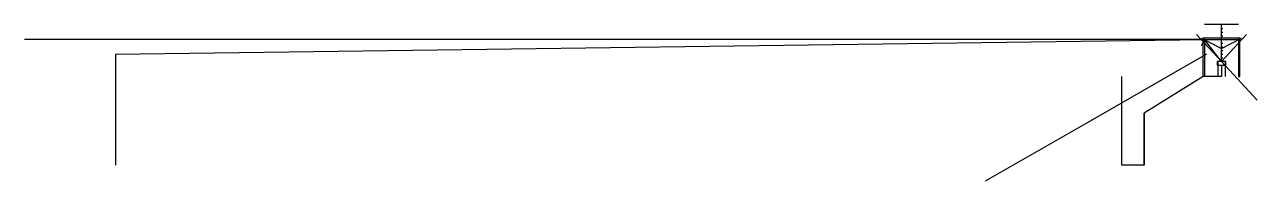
# Model space of a CAD drawing. Header units: inches. Extents: x -392 to 1279, y 747 to 959.
import ezdxf

# ---------------------------------------------------------------- set-up
doc = ezdxf.new("R2010")
doc.units = ezdxf.units.IN
doc.header["$MEASUREMENT"] = 0

msp = doc.modelspace()

# ---------------------------------------------------------------- linework, layer by layer
for p, q in [((1230.7, 909.1), (1230.7, 959.1)), ((1230.7, 954.1), (1232.7, 954.1)), ((1207.7, 939.1), (-392.3, 939.1)), ((-269.3, 919.1), (1207.7, 939.1)), ((1203.8, 931.1), (1207.7, 939.1)), ((1207.7, 939.1), (1253.7, 939.1)), ((1230.7, 909.1), (1207.7, 939.1)), ((1230.7, 949.1), (1232.7, 949.1)), ((1230.7, 944.1), (1232.7, 944.1)), ((1230.7, 939.1), (1232.7, 939.1)), ((1230.7, 934.1), (1232.7, 934.1)), ((1230.7, 929.1), (1232.7, 929.1)), ((1230.7, 927.7), (1230.7, 926.7)), ((1230.7, 924.1), (1232.7, 924.1)), ((-269.3, 919.1), (-269.3, 769.1)), ((1210.5, 919), (1049.4, 826.7)), ((1225.7, 909.1), (1225.7, 889.1)), ((1230.7, 919.1), (1232.7, 919.1)), ((1230.7, 914.1), (1232.7, 914.1)), ((1230.7, 909.1), (1279.3, 856.9)), ((1230.7, 904.1), (1230.7, 889.1)), ((1235.7, 909.1), (1235.7, 889.1)), ((1095.7, 769.1), (1095.7, 889.1)), ((1228.7, 889.1), (1205.7, 889.1)), ((1230.7, 889.1), (1228.7, 889.1)), ((1125.7, 769.1), (1125.7, 839.1)), ((1049.4, 826.7), (910.4, 747.1)), ((1125.7, 769.1), (1095.7, 769.1))]:
    msp.add_line(p, q)
for points in [[(1253.7, 959.1), (1230.7, 959.1), (1207.7, 959.1)], [(1253.7, 959.1), (1253.7, 959.1)], [(1264.8, 945.6), (1230.7, 909.1), (1196.6, 945.6)], [(1203.7, 941), (1230.7, 926.7), (1257.7, 941)], [(1205.7, 939.1), (1205.7, 941.1), (1255.7, 941.1), (1255.7, 939.1)], [(1230.7, 889.1), (1205.7, 889.1), (1125.7, 839.1), (1125.7, 769.1)]]:
    msp.add_lwpolyline(points)
for points in [[(1207.7, 889.1), (1205.7, 889.1), (1205.7, 939.1), (1207.7, 939.1)], [(1253.7, 889.1), (1255.7, 889.1), (1255.7, 939.1), (1253.7, 939.1)], [(1224.7, 904.1), (1236.7, 904.1), (1236.7, 909.1), (1224.7, 909.1)]]:
    msp.add_lwpolyline(points, close=True)

doc.saveas('drawing.dxf')
